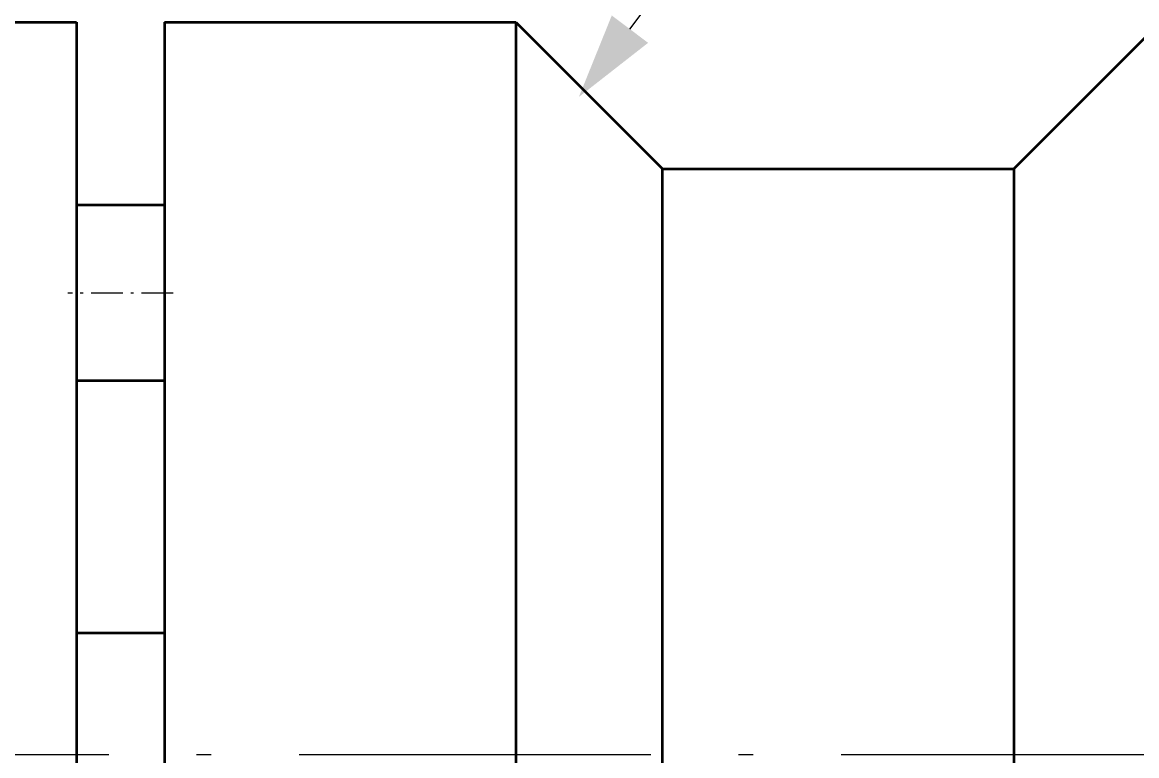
# Model space of a CAD drawing. Extents: x 0 to 420, y 0 to 297.
# Drawn here: x 127.18 to 165.22, y 175.92 to 200.96 of the extents above; entities that cross this region are included whole.
import ezdxf
from ezdxf.enums import TextEntityAlignment as Align

# ---------------------------------------------------------------- set-up
doc = ezdxf.new("R2010")
doc.units = 0
doc.linetypes.add('DASHDOT', pattern=[18.5, 12, -3, 0.5, -3])
doc.layers.get('0').update_dxf_attribs({"lineweight": 13})
doc.styles.get("Standard").update_dxf_attribs({"font": 'isocp.shx'})
doc.dimstyles.get("Standard").update_dxf_attribs({"dimtxt": 2.5, "dimasz": 2.5, "dimexe": 1.25, "dimexo": 0.625, "dimtad": 1, "dimcen": 2.5, "dimadec": 0, "dimazin": 0, "dimtfac": 1, "dimtmove": 0, "dimatfit": 0, "dimfxl": 1, "dimarcsym": 0})

# ---------------------------------------------------------------- blocks, each defined once
blk = doc.blocks.new('BLOCK1725')
at = {"color": 7, "lineweight": 18}
blk.add_lwpolyline([(7.091933, 126.847229), (17, 140), (51.827972, 140)], dxfattribs=at)
blk.add_solid([(6.471753, 127.314407), (5.348372, 124.532684), (7.712113, 126.380035)], dxfattribs=at)
blk = doc.blocks.new('*D71')
at = {"color": 7, "lineweight": 18}
for p, q in [((62.03125, 167.439701), (62.03125, 238.86713)), ((220.031258, 175.665539), (220.031258, 238.86713)), ((64.929024, 236.86713), (217.133484, 236.86713))]:
    blk.add_line(p, q, dxfattribs=at)
for points in [[(64.929024, 237.643589), (62.03125, 236.86713), (64.929024, 236.090672)], [(217.133484, 236.090672), (220.031258, 236.86713), (217.133484, 237.643589)]]:
    blk.add_lwpolyline(points, close=True, dxfattribs=at)
for points in [[(64.929024, 237.643589), (62.03125, 236.86713), (64.929024, 237.643589), (64.929024, 236.090672)], [(217.133484, 236.090672), (220.031258, 236.86713), (217.133484, 236.090672), (217.133484, 237.643589)]]:
    blk.add_solid(points, dxfattribs=at)
for s, width, p, p2 in [('158', 0.699227, (132.551709, 239.86713), (139.194366, 239.86713)), ('%%p0,2', 0.70409, (140.944366, 239.86713), (149.5108, 239.86713))]:
    blk.add_text(s, height=3.5, dxfattribs=dict(at, width=width)).set_placement(p, p2, align=Align.FIT)
blk = doc.blocks.new('BLOCK1731')
at = {"color": 7, "lineweight": 35}
for p, q in [((-31.8, 127.081), (-11.8, 127.081)), ((-11.8, 127.081), (-11.8, 77.081)), ((-8.8, 127.081), (-8.8, 77.081)), ((-8.8, 127.081), (3.2, 127.081)), ((3.2, 127.081), (3.2, 100.013)), ((3.2, 127.081), (8.2, 122.081)), ((25.2, 127.081), (20.2, 122.081)), ((8.2, 100.013), (8.2, 122.081)), ((8.2, 122.081), (20.2, 122.081)), ((20.2, 122.081), (20.2, 100.013)), ((-8.8, 120.841), (-11.8, 120.841)), ((-8.8, 114.841), (-11.8, 114.841)), ((-8.8, 106.231), (-11.8, 106.231))]:
    blk.add_line(p, q, dxfattribs=at)

msp = doc.modelspace()

# ---------------------------------------------------------------- linework, layer by layer
at = {"color": 7, "linetype": 'DASHDOT', "lineweight": 18, "ltscale": 0.090015}
msp.add_line((132.331303, 191.717686), (128.730704, 191.717686), dxfattribs=at)
at = {"color": 7, "linetype": 'DASHDOT', "lineweight": 18}
msp.add_line((222.63131, 175.958347), (59.43071, 175.958347), dxfattribs=at)

# ---------------------------------------------------------------- block references
at = {"lineweight": 0}
for name in ['BLOCK1725', 'BLOCK1731']:
    msp.add_blockref(name, (140.831253, 73.876987), dxfattribs=at)

# ---------------------------------------------------------------- dimensions: what is measured, and where the dimension line sits
at = {"color": 0, "lineweight": 0}
dim = msp.add_linear_dim(base=(62.03125, 236.86713), p1=(220.031258, 175.665536), p2=(62.03125, 167.439699), angle=180, text='<>{}{%%p0,2}', dimstyle='STANDARD', override={"dimtol": 0, "dimlim": 0, "dimtp": 0.2, "dimtm": 0.2}, dxfattribs=at)
dim.commit()
dim.dimension.update_dxf_attribs({"geometry": '*D71', "text_midpoint": (141.031254, 236.86713), "dimtype": 160, "oblique_angle": 5156.620156})

doc.saveas('drawing.dxf')
